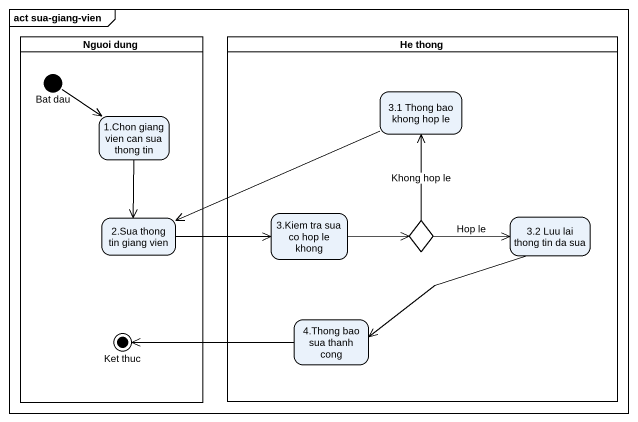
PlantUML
@startuml
mainframe act sua-giang-vien
hide empty description
state "Nguoi dung" as Nguoi_dung <<partition>> {
  state "Bat dau" as Bat_dau <<start>>
  state "1.Chon giang vien can sua thong tin" as s1_Chon_giang_vien_can_sua
  state "2.Sua thong tin giang vien" as s2_Sua_thong_tin_giang_vien
  state "Ket thuc" as Ket_thuc <<end>>
}
state "He thong" as He_thong <<partition>> {
  state "3.1 Thong bao khong hop le" as s3_1_Thong_bao_khong_hop_le
  state "3.Kiem tra sua co hop le khong" as s3_Kiem_tra_sua_co_hop_le
  state choice1 <<choice>>
  state "3.2 Luu lai thong tin da sua" as s3_2_Luu_lai_thong_tin_da_sua
  state "4.Thong bao sua thanh cong" as s4_Thong_bao_sua_thanh_cong
}
Bat_dau --> s1_Chon_giang_vien_can_sua
s1_Chon_giang_vien_can_sua --> s2_Sua_thong_tin_giang_vien
s3_1_Thong_bao_khong_hop_le -left-> s2_Sua_thong_tin_giang_vien
s2_Sua_thong_tin_giang_vien -right-> s3_Kiem_tra_sua_co_hop_le
s3_Kiem_tra_sua_co_hop_le -right-> choice1
choice1 -up-> s3_1_Thong_bao_khong_hop_le : Khong hop le
choice1 -right-> s3_2_Luu_lai_thong_tin_da_sua : Hop le
s3_2_Luu_lai_thong_tin_da_sua -left-> s4_Thong_bao_sua_thanh_cong
s4_Thong_bao_sua_thanh_cong -left-> Ket_thuc
@enduml
